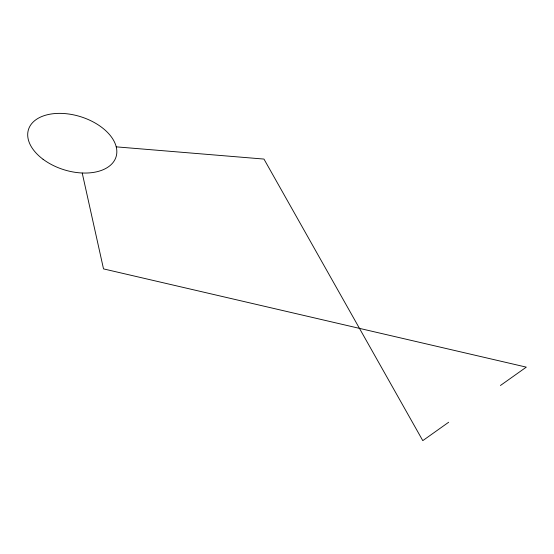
<?xml version="1.0" encoding="UTF-8"?>
<svg xmlns="http://www.w3.org/2000/svg" width="554" height="554" viewBox="0 0 554 554"><rect width="100%" height="100%" fill="white"/><g stroke="black" fill="none" stroke-linecap="round" stroke-linejoin="round"><path stroke-width="0.83" d="M448.664 422.252L422.785 440.631L263.967 159.074L116.229 146.852M500.421 385.508L526.3 367.136L103.515 268.891L82.234 173.097M43.053 159.268A45.878 27.804 17.3 0 0 116.028 156.969A45.878 27.804 17.3 0 0 57.713 113.397A45.878 27.804 17.3 0 0 43.053 159.268"/></g></svg>
